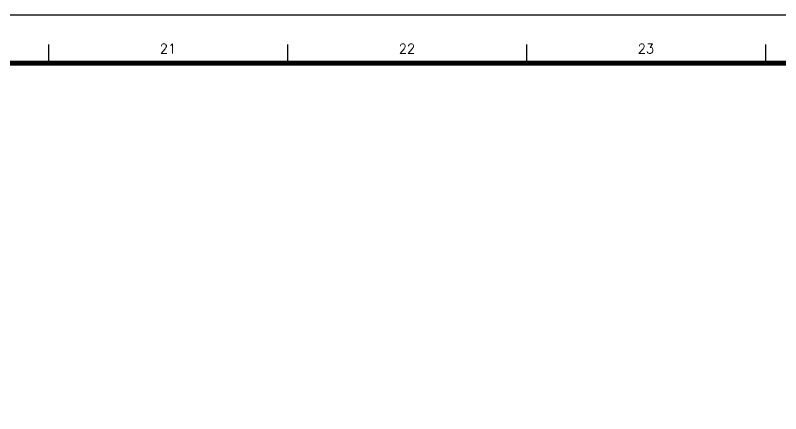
# Model space of a CAD drawing. Header units: inches. Extents: x 0 to 508000, y 0 to 738838.
# Drawn here: x 379105 to 395120, y 274104 to 282438 of the extents above; entities that cross this region are included whole.
import ezdxf
from ezdxf.enums import TextEntityAlignment as Align

# ---------------------------------------------------------------- set-up
doc = ezdxf.new("R2010")
doc.units = ezdxf.units.IN
doc.header["$LTSCALE"] = 1000
doc.header["$MEASUREMENT"] = 0
doc.layers.add('TK', color=7, linetype='Continuous', true_color=0xffffff)
doc.layers.add('ZG-图框层', color=4, linetype='Continuous', true_color=0x00ffff)
doc.styles.add('ISOCP', font='txt.shx', dxfattribs={"height": 0.2, "bigfont": 'gbcbig.shx'})

msp = doc.modelspace()

# ---------------------------------------------------------------- linework, layer by layer
at = {"layer": 'TK', "lineweight": -3}
for p, q in [((379800, 281830), (379800, 281438)), ((384800, 281830), (384800, 281438)), ((389800, 281830), (389800, 281438)), ((394800, 281830), (394800, 281438))]:
    msp.add_line(p, q, dxfattribs=at)
at = {"layer": 'ZG-图框层', "lineweight": -3}
msp.add_lwpolyline([(277300, 282438), (277300, 198338), (411100, 198338), (411100, 282438)], close=True, dxfattribs=at)
at = {"layer": 'ZG-图框层', "lineweight": -3, "const_width": 100}
msp.add_lwpolyline([(279800, 199384), (279800, 281438), (410100, 281438), (410100, 199384)], close=True, dxfattribs=at)

# ---------------------------------------------------------------- texts
at = {"layer": 'TK', "style": 'ISOCP'}
for s, p in [('21', (382300, 281742)), ('22', (387300, 281742)), ('23', (392300, 281742))]:
    msp.add_text(s, height=200, dxfattribs=at).set_placement(p, align=Align.MIDDLE_CENTER)

doc.saveas('drawing.dxf')
